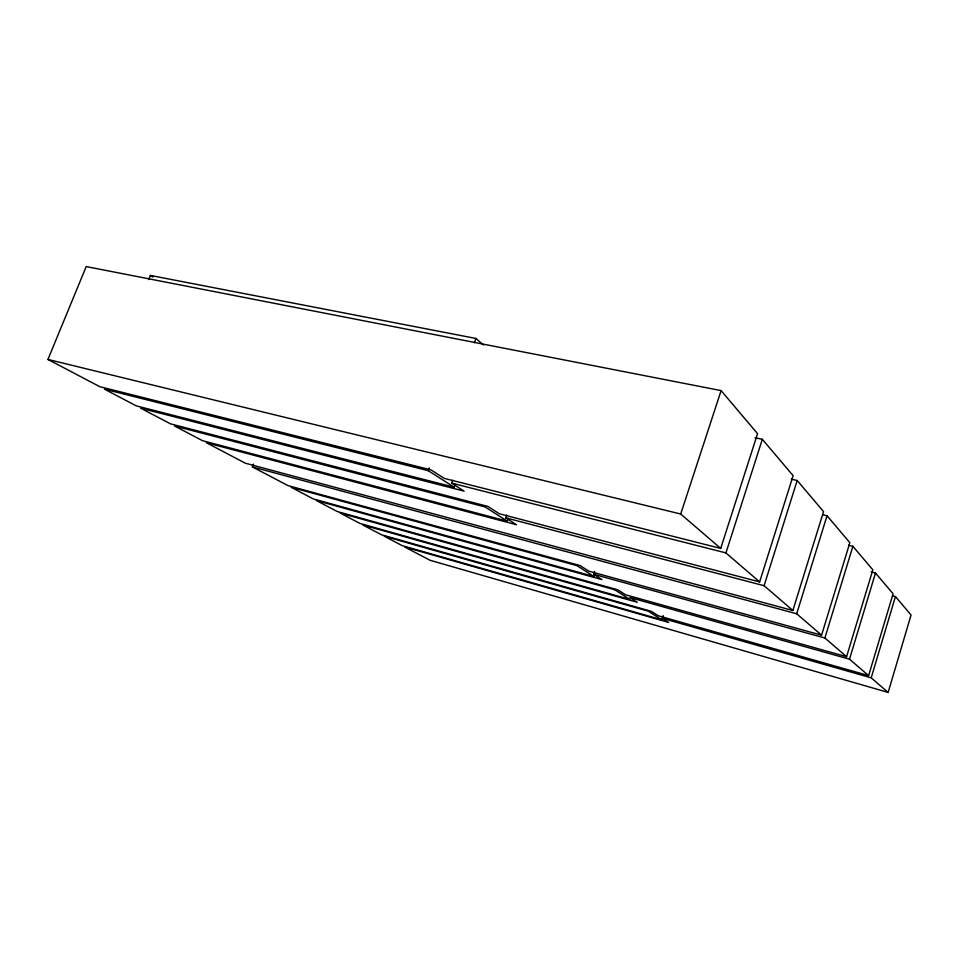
<?xml version="1.0" encoding="UTF-8"?>
<svg xmlns="http://www.w3.org/2000/svg" width="959" height="959" viewBox="0 0 959 959"><rect width="100%" height="100%" fill="white"/><g stroke="black" fill="none" stroke-linecap="round" stroke-linejoin="round"><path stroke-width="1.44" d="M888.142 692.422L871.192 677.833L662.118 618.231L668.699 622.451L404.614 546.93L429.92 560.224L888.142 692.422L911.05 615.007L895.442 596.558L892.541 595.815M868.614 675.627L849.506 659.193L629.871 597.529L637.244 602.264L362.754 524.921L381.586 534.822L651.437 611.374L658.282 615.762L868.614 675.627L893.081 593.765L875.495 573.002L871.144 571.924M871.192 677.833L895.442 596.558M849.506 659.193L875.495 573.002M594.568 571.42L593.609 574.249L601.928 579.584L316.326 500.514L337.244 511.519L617.896 589.845L625.568 594.772L846.593 656.687L872.834 569.85L852.887 546.294L848.535 545.239M846.593 656.687L824.884 638.011L852.887 546.294M253.464 464.132L252.397 466.913L287.916 485.578L580.087 565.57L588.766 571.144L821.575 635.17L849.854 542.698L827.042 515.75L822.666 514.731M506.64 514.971L505.657 517.8L516.481 524.741L206.401 442.734L245.324 463.197L792.877 610.487L823.541 511.615L797.193 480.483L791.343 479.176M821.575 635.17L796.689 613.772L827.042 515.75M452.612 480.279L451.605 483.096L464.12 491.128L140.661 408.174L170.45 423.83L487.963 506.436L499.327 513.736L759.636 581.909L793.129 475.688L762.333 439.306L755.033 437.772M792.877 610.487L764.083 585.721L797.193 480.483M720.7 548.416L757.562 433.672L721.108 390.601L86.202 266.578L47.95 359.445L99.772 386.681L431.059 469.91L444.257 478.385L720.7 548.416L680.698 514.012L47.95 359.445M759.636 581.909L725.927 552.911L762.333 439.306M661.782 619.814L648.26 611.171L384.211 536.201L402.121 545.611L661.782 619.814L663.16 615.558M680.698 514.012L721.108 390.601M594.041 576.551L576.934 565.63L291.152 487.28L313.257 498.908L594.041 576.551L594.988 573.722M507.323 521.169L485.002 506.915L174.574 426L202.529 440.696L507.323 521.169L508.306 518.351M454.158 487.22L428.301 470.701L104.471 389.15L136.274 405.873L454.158 487.22L455.165 484.403M428.301 470.701L429.32 467.896M474.393 342.675L475.916 338.455L150.359 275.425L148.681 279.584M451.605 483.096L725.927 552.911M505.657 517.8L764.083 585.721M252.397 466.913L796.689 613.772M593.609 574.249L824.884 638.011M150.359 275.425L152.865 277.067M475.916 338.455L483.516 345M614.719 589.749L340.157 513.041L359.997 523.47L629.871 599.435L614.719 589.749"/></g></svg>
